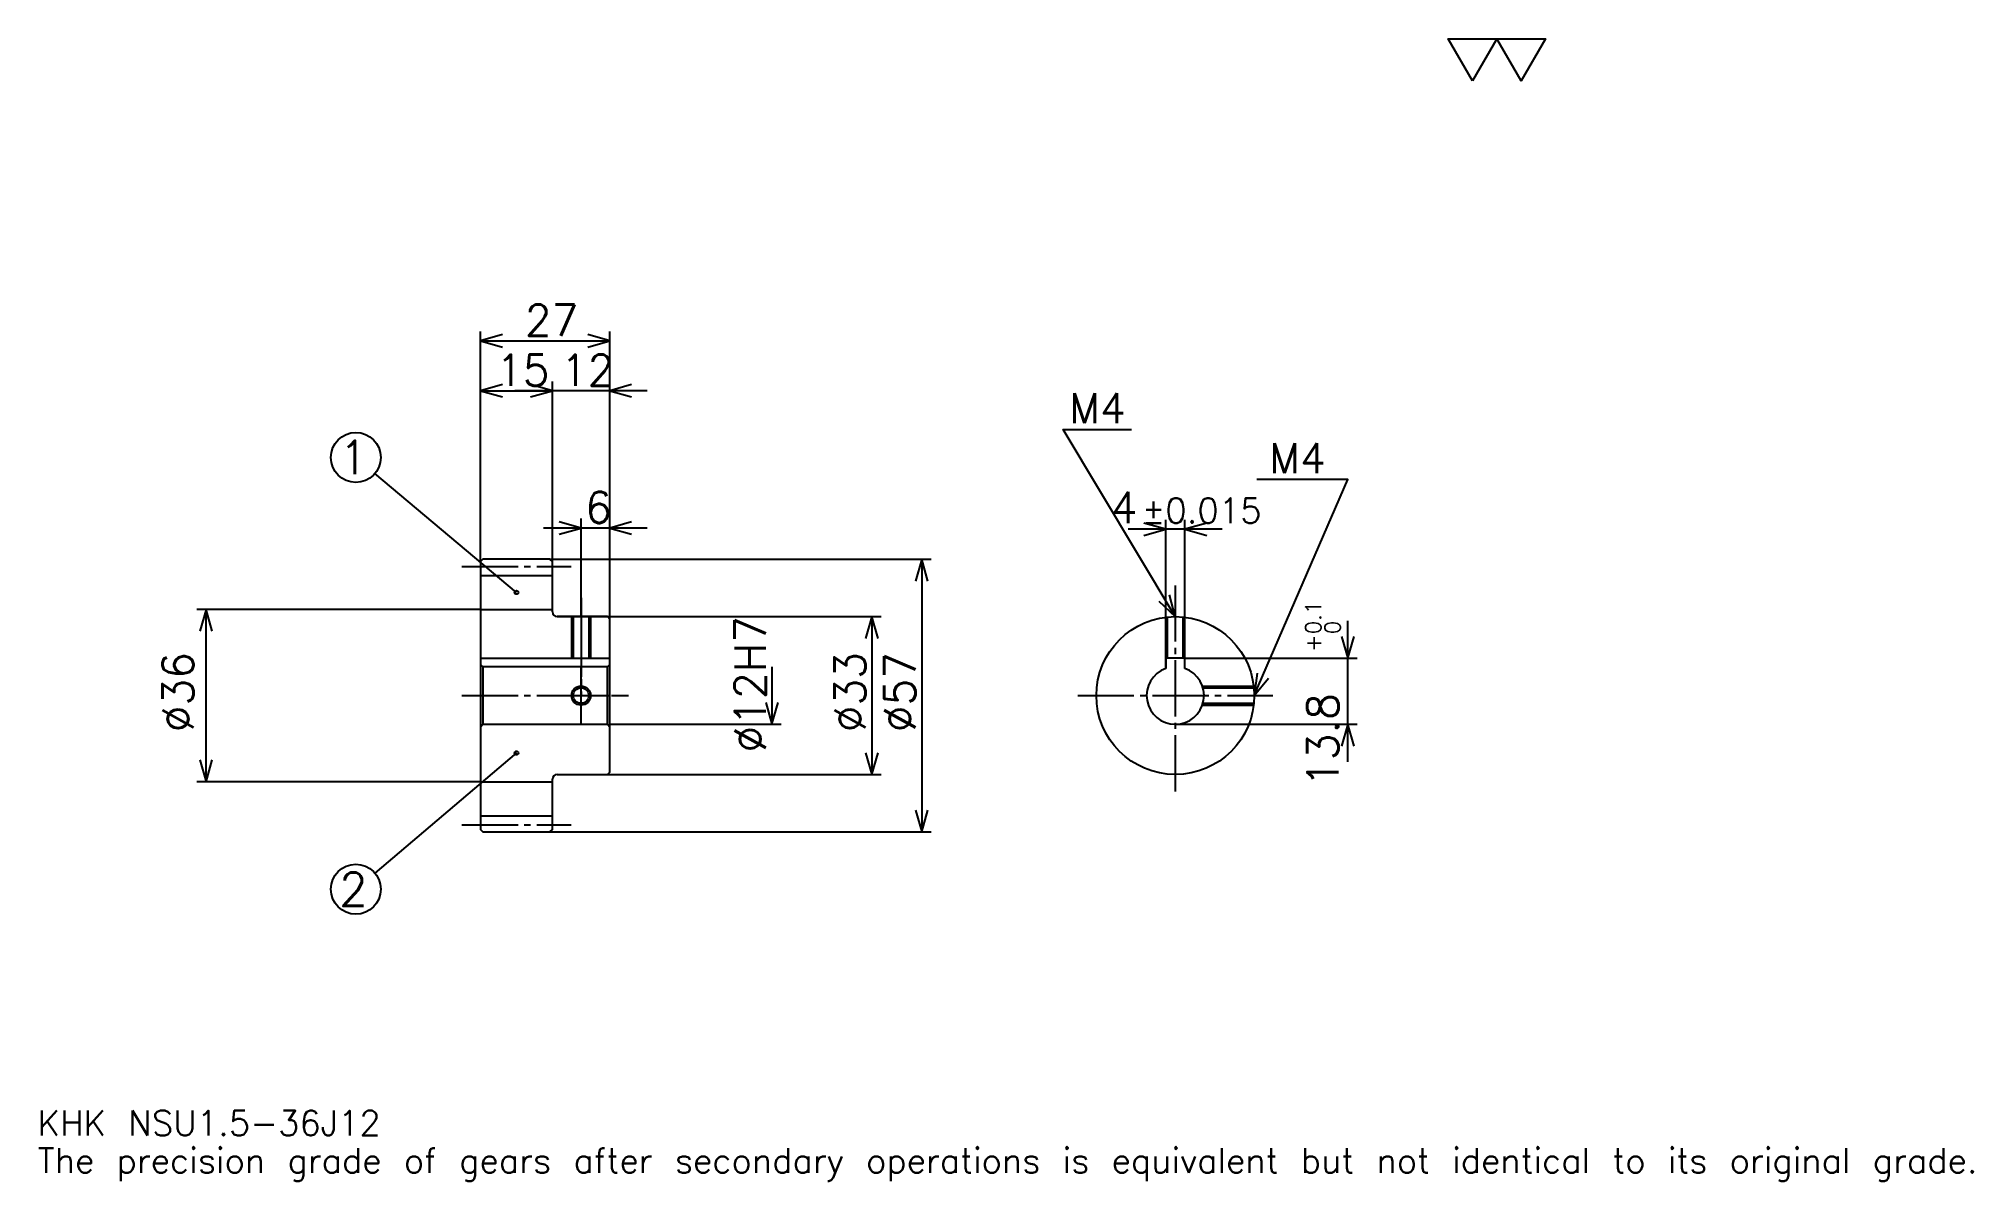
# Model space of a CAD drawing. Extents: x 13 to 418, y 5 to 244.
import ezdxf

# ---------------------------------------------------------------- set-up
doc = ezdxf.new("R2010")
doc.units = 0
doc.linetypes.add('DASHDOT', pattern=[15.652174, 11.73913, -1.304348, 1.304348, -1.304348])
doc.layers.get('0').update_dxf_attribs({"linetype": 'CONTINUOUS'})
doc.layers.add('DASHDOT', color=6, linetype='DASHDOT')
doc.styles.add('KANJI', font='TXT', dxfattribs={"bigfont": 'BIGFONT'})

msp = doc.modelspace()

# ---------------------------------------------------------------- linework, layer by layer
at = {"color": 5}
for p, q in [((105.652168, 134.804352), (105.652168, 182.41304)), ((132.652161, 134.804352), (132.652161, 182.41304)), ((105.652168, 180.456512), (132.652161, 180.456512)), ((105.652168, 170.021729), (120.652168, 170.021729)), ((140.478256, 170.021729), (112.82608, 170.021729)), ((120.652168, 134.804352), (120.652168, 171.978256)), ((113.152168, 127.866844), (83.559525, 152.734711)), ((126.652168, 134.804352), (126.652168, 143.282608)), ((248.891296, 114.104347), (248.891296, 143.021729)), ((252.891296, 114.104347), (252.891296, 143.021729)), ((140.478256, 141.32608), (118.82608, 141.32608)), ((260.717377, 141.065216), (241.065216, 141.065216)), ((105.652168, 134.304352), (105.652168, 134.804352)), ((120.152168, 134.804352), (132.652161, 134.804352)), ((120.652168, 134.304352), (120.652168, 134.804352)), ((126.652168, 122.804344), (126.652168, 134.804352)), ((126.652168, 122.804344), (126.652168, 134.804352)), ((132.652161, 134.804352), (199.82608, 134.804352)), ((132.652161, 122.304344), (132.652161, 134.804352)), ((197.869568, 134.804352), (197.869568, 77.804344)), ((105.652168, 124.304344), (46.304344, 124.304344)), ((48.260864, 88.304344), (48.260864, 124.304344)), ((121.652168, 122.804344), (132.652161, 122.804344)), ((132.652161, 122.804344), (189.391296, 122.804344)), ((187.434784, 122.804344), (187.434784, 89.804344)), ((286.956512, 92.478256), (286.956512, 121.930435)), ((252.891296, 114.104347), (288.913055, 114.104347)), ((166.565216, 112.304344), (166.565216, 100.304344)), ((132.652161, 100.304344), (168.521729, 100.304344)), ((250.891296, 100.304344), (288.913055, 100.304344)), ((113.152168, 94.304344), (83.544167, 69.192154)), ((121.652168, 89.804344), (132.652161, 89.804344)), ((132.652161, 89.804344), (189.391296, 89.804344)), ((105.652168, 88.304344), (46.304344, 88.304344)), ((120.152168, 77.804344), (132.652161, 77.804344)), ((132.652161, 77.804344), (199.82608, 77.804344))]:
    msp.add_line(p, q, dxfattribs=at)
at = {"color": 4}
for p, q in [((105.652168, 131.429352), (120.652168, 131.429352)), ((105.652168, 124.304344), (120.652168, 124.304344)), ((105.652168, 114.104347), (132.652161, 114.104347)), ((106.152168, 112.304344), (106.152168, 100.304344)), ((132.152161, 112.304344), (132.652161, 112.804344)), ((132.152161, 100.304344), (132.652161, 99.804344)), ((105.652168, 88.304344), (120.652168, 88.304344)), ((105.652168, 81.179344), (120.652168, 81.179344))]:
    msp.add_line(p, q, dxfattribs=at)
at = {"color": 7}
msp.add_lwpolyline([(313.043488, 234.782608), (307.956543, 243.600006), (328.304352, 243.600006), (323.217407, 234.782608), (318.130432, 243.600006), (313.043488, 234.782608)], dxfattribs=at)
at = {"color": 5}
for points in [[(110.217384, 181.760864), (105.652168, 180.456512), (110.217384, 179.152176)], [(128.086945, 179.152176), (132.652161, 180.456512), (128.086945, 181.760864)], [(110.217384, 171.32608), (105.652168, 170.021729), (110.217384, 168.717392)], [(116.086952, 168.717392), (120.652168, 170.021729), (116.086952, 171.32608)], [(116.086952, 168.717392), (120.652168, 170.021729), (116.086952, 171.32608)], [(137.217392, 171.32608), (132.652161, 170.021729), (137.217392, 168.717392)], [(250.891296, 122.804344), (227.41304, 161.934784), (241.760864, 161.934784)], [(267.391296, 106.304344), (286.956512, 151.5), (267.913055, 151.5)], [(122.086952, 140.021729), (126.652168, 141.32608), (122.086952, 142.630432)], [(137.217392, 142.630432), (132.652161, 141.32608), (137.217392, 140.021729)], [(244.32608, 139.760864), (248.891296, 141.065216), (244.32608, 142.369568)], [(257.456512, 142.369568), (252.891296, 141.065216), (257.456512, 139.760864)], [(199.173904, 130.23912), (197.869568, 134.804352), (196.565216, 130.23912)], [(247.424042, 126.047905), (250.891296, 122.804344), (249.66098, 127.390068)], [(49.565212, 119.739128), (48.260864, 124.304344), (46.956516, 119.739128)], [(188.73912, 118.239128), (187.434784, 122.804344), (186.130432, 118.239128)], [(285.652161, 118.669563), (286.956512, 114.104347), (288.260864, 118.669563)], [(268.007935, 111.012032), (267.391296, 106.304344), (270.401947, 109.975662)], [(165.260864, 104.86956), (166.565216, 100.304344), (167.869568, 104.86956)], [(288.260864, 95.739128), (286.956512, 100.304344), (285.652161, 95.739128)], [(186.130432, 94.36956), (187.434784, 89.804344), (188.73912, 94.36956)], [(46.956516, 92.86956), (48.260864, 88.304344), (49.565212, 92.86956)], [(196.565216, 82.36956), (197.869568, 77.804344), (199.173904, 82.36956)]]:
    msp.add_lwpolyline(points, dxfattribs=at)
at = {"color": 4}
for points in [[(120.652168, 123.804344), (120.652168, 134.304352), (120.152168, 134.804352), (106.152168, 134.804352), (105.652168, 134.304352), (105.652168, 99.804344)], [(121.652168, 89.804344), (132.152161, 89.804344), (132.652161, 90.304344), (132.652161, 122.304344), (132.152161, 122.804344), (121.652168, 122.804344)], [(124.652168, 122.804344), (124.652168, 114.104347)], [(125.032166, 122.804344), (125.032166, 114.104347)], [(128.272171, 122.804344), (128.272171, 114.104347)], [(128.652161, 122.804344), (128.652161, 114.104347)], [(248.891296, 111.961197), (248.891296, 122.682686)], [(249.271301, 114.104347), (249.271301, 122.724625)], [(252.511292, 114.104347), (252.511292, 122.724625)], [(252.891296, 111.961197), (252.891296, 122.682686)], [(252.891296, 111.961197), (252.891296, 114.104347), (248.891296, 114.104347), (248.891296, 111.961197)], [(105.652168, 99.804344), (106.152168, 100.304344), (132.152161, 100.304344), (132.152161, 112.304344), (106.152168, 112.304344), (105.652168, 112.804344)], [(256.548157, 108.304344), (267.269653, 108.304344)], [(256.668457, 107.924347), (267.311584, 107.924347)], [(256.548157, 104.304344), (267.269653, 104.304344)], [(256.668457, 104.684341), (267.311584, 104.684341)], [(105.652168, 99.804344), (105.652168, 78.304344), (106.152168, 77.804344), (120.152168, 77.804344), (120.652168, 78.304344), (120.652168, 88.804344)]]:
    msp.add_lwpolyline(points, dxfattribs=at)
at = {"color": 5}
for centre, radius in [((79.565216, 156.091309), 5.217391), ((113.152168, 127.866844), 0.391304), ((113.152168, 94.304344), 0.391304), ((79.565216, 65.817383), 5.217391)]:
    msp.add_circle(centre, radius, dxfattribs=at)
at = {"color": 4}
for centre, radius in [((250.891296, 106.304344), 16.5), ((126.652168, 106.304344), 1.62)]:
    msp.add_circle(centre, radius, dxfattribs=at)
at = {"color": 7}
msp.add_circle((126.652168, 106.304344), 2, dxfattribs=at)
at = {"color": 4}
for centre, radius, start, end in [((121.652168, 123.804344), 1, 180, 270), ((250.891296, 106.304344), 6, 109.47122094, 70.52877906), ((121.652168, 88.804344), 1, 90, 180)]:
    msp.add_arc(centre, radius, start, end, dxfattribs=at)
at = {"layer": 'DASHDOT', "color": 7}
for p, q in [((101.739128, 133.304352), (124.565216, 133.304352)), ((250.891296, 129.32608), (250.891296, 85.891296)), ((126.652168, 122.804344), (126.652168, 106.304344)), ((101.739128, 106.304344), (136.565216, 106.304344)), ((230.478256, 106.304344), (271.304352, 106.304344)), ((101.739128, 79.304344), (124.565216, 79.304344))]:
    msp.add_line(p, q, dxfattribs=at)
for points in [[(126.652168, 126.717392), (126.652168, 110.191299)], [(126.652168, 100.391304), (126.652168, 112.217384)], [(120.73912, 106.304344), (132.565216, 106.304344)]]:
    msp.add_lwpolyline(points, dxfattribs=at)

# ---------------------------------------------------------------- texts
at = {"color": 7, "style": 'KANJI'}
for s, height, p in [('27', 6.521739, (114.91304, 181.5)), ('15', 6.521739, (108.91304, 171.065216)), ('12', 6.521739, (122.41304, 171.065216)), ('M4', 6.26087, (228.717377, 163.239136)), ('1', 6.956522, (76.086952, 152.613037)), ('M4', 6.26087, (270.521729, 152.804352)), ('6', 6.521739, (127.5326, 142.369568)), ('4', 6.521739, (237.429138, 142.369568)), ('%%p0.015', 5.217391, (243.884857, 142.369568)), ('2', 6.956522, (76.086952, 62.339127)), ('KHK NSU1.5-36J12', 5.217391, (13.043478, 14.347826)), ('The precision grade of gears after secondary operations is equivalent but not identical to its original grade.', 5.217391, (13.043478, 6.521739))]:
    msp.add_text(s, height=height, dxfattribs=at).set_placement(p)
for s, height, p in [('%%c12H7', 6.521739, (165.260864, 94.402168)), ('0.1', 3.26087, (281.347839, 119.109375)), ('0', 3.26087, (285.391296, 119.109375)), ('+', 3.26087, (281.347839, 115.457199)), ('%%c36', 6.521739, (45.652168, 98.641304)), ('%%c33', 6.521739, (186.130432, 98.641296)), ('%%c57', 6.521739, (196.565216, 98.641296)), ('13.8', 6.521739, (285, 87.228531))]:
    msp.add_text(s, height=height, rotation=90, dxfattribs=at).set_placement(p)

doc.saveas('drawing.dxf')
